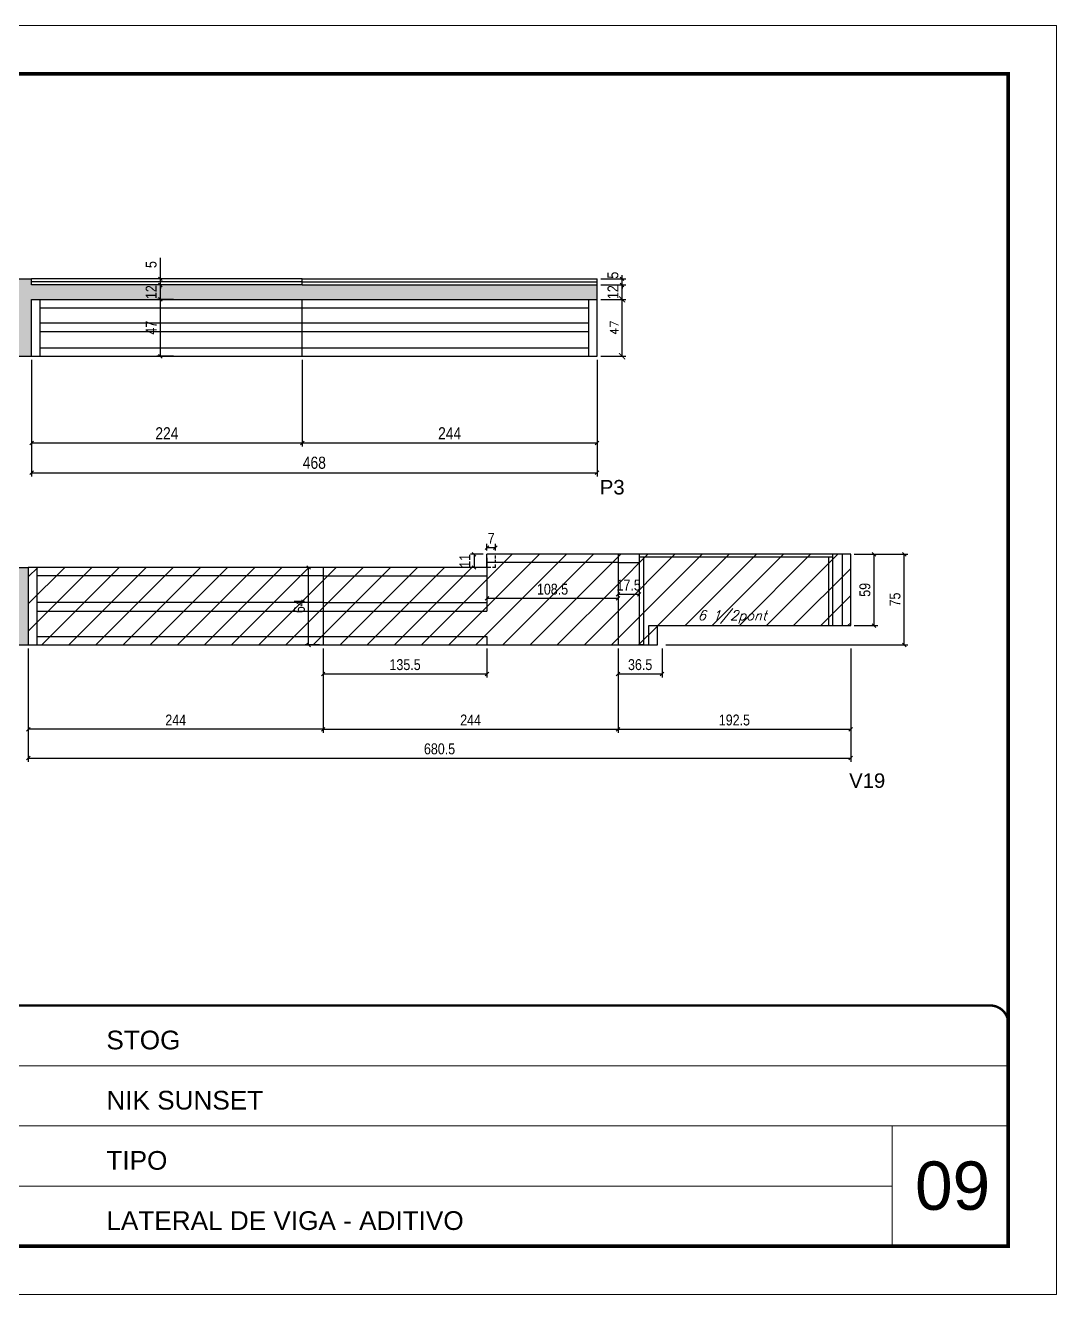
# Model space of a CAD drawing. Extents: x -10448 to -1189, y -11772 to 17235.
# Drawn here: x -9817 to -8963, y 13497 to 14547 of the extents above; entities that cross this region are included whole.
import ezdxf

# ---------------------------------------------------------------- set-up
doc = ezdxf.new("R2010")
doc.units = 0
for name, pattern in [('CONTINUO', [0]), ('DASHED', [0.75, 0.5, -0.25]), ('HIDDEN', [0.375, 0.25, -0.125])]:
    doc.linetypes.add(name, pattern=pattern)
for name, color, linetype in [('5', 5, 'Continuous'), ('COTA', 241, 'Continuous'), ('Painéis', 200, 'Continuous'), ('Reaproveitamento', 251, 'Continuous'), ('SARR_2.2x7', 40, 'Continuous'), ('SARR_3.5x7', 81, 'Continuous'), ('SARR_EDITAR', 141, 'Continuous'), ('texto', 7, 'Continuous')]:
    doc.layers.add(name, color=color, linetype=linetype)
for name, color, linetype, lineweight in [('CARIMBO', 255, 'Continuous', 9), ('Folhas', 255, 'Continuous', 9), ('SARRAFO DE PRESSAO', 251, 'DASHED', 9)]:
    doc.layers.add(name, color=color, linetype=linetype, lineweight=lineweight)
doc.styles.add('ARIAL', font='arial.ttf')
doc.styles.add('COTA TECNICA', font='techl___.ttf', dxfattribs={"height": 10})
doc.styles.add('COTA TECNICA-50', font='techl___.ttf', dxfattribs={"height": 9})
doc.styles.add('Romans', font='romans.shx')
doc.styles.get("Standard").update_dxf_attribs({"font": 'arial.ttf'})
doc.dimstyles.new('COTA PAINEL-50', dxfattribs={"dimtxt": 9, "dimasz": 3, "dimexe": 3, "dimexo": 3, "dimgap": 3, "dimtad": 1, "dimdec": 1, "dimzin": 12, "dimdsep": 46, "dimtxsty": 'COTA TECNICA-50', "dimblk1": 'OBLIQUE', "dimblk2": 'OBLIQUE', "dimsah": 1, "dimcen": 0.9, "dimclrd": 4, "dimclre": 4, "dimclrt": 240, "dimadec": 1, "dimazin": 3, "dimtfac": 1, "dimtdec": 1, "dimtmove": 0, "dimatfit": 3, "dimfxl": 1, "dimtolj": 1, "dimtzin": 12, "dimarcsym": 0})
doc.dimstyles.new('Cota Paínel', dxfattribs={"dimtxt": 7, "dimasz": 5, "dimexe": 3, "dimexo": 3, "dimgap": 3, "dimtad": 1, "dimdec": 1, "dimzin": 12, "dimdsep": 46, "dimtxsty": 'Romans', "dimblk": 'ARCHTICK', "dimcen": 0, "dimclrd": 4, "dimclre": 4, "dimclrt": 1, "dimadec": 1, "dimazin": 3, "dimtfac": 1, "dimtdec": 1, "dimtmove": 0, "dimatfit": 3, "dimldrblk": 'OBLIQUE', "dimfxl": 1, "dimtolj": 1, "dimtzin": 12, "dimarcsym": 0})
doc.dimstyles.new('PAINEL', dxfattribs={"dimtxt": 10, "dimasz": 3, "dimexe": 3, "dimexo": 3, "dimgap": 3, "dimtad": 1, "dimdec": 1, "dimzin": 12, "dimdsep": 46, "dimtxsty": 'COTA TECNICA', "dimblk1": 'OBLIQUE', "dimblk2": 'OBLIQUE', "dimsah": 1, "dimcen": 0.9, "dimclrd": 4, "dimclre": 4, "dimclrt": 240, "dimadec": 1, "dimazin": 3, "dimtfac": 1, "dimtdec": 1, "dimtmove": 0, "dimatfit": 3, "dimfxl": 1, "dimtolj": 1, "dimtzin": 12, "dimarcsym": 0})
pattern_1 = [(45, (-139469.283, -9260.478), (-11.2253202, 11.2253202), [])]

# ---------------------------------------------------------------- blocks, each defined once
blk = doc.blocks.new('9999999999')
at = {"color": 30, "linetype": 'CONTINUO'}
for p, q in [((98564.6, 34379.6), (99584, 34379.6)), ((98564.6, 34329.8), (99488, 34329.8)), ((99584, 34329.8), (99488, 34329.8)), ((99488, 34329.8), (99488, 34230.2)), ((98564.6, 34280), (99488, 34280))]:
    blk.add_line(p, q, dxfattribs=at)
at = {"color": 30, "linetype": 'CONTINUO', "const_width": 2}
blk.add_lwpolyline([(99584, 34230.2), (99584, 34414.4, 0.414214), (99569, 34429.4), (98229, 34429.4, 0.414214), (98214, 34414.4), (98214, 34245.2, 0.414214), (98229, 34230.2), (99584, 34230.2)], format="xyb", dxfattribs=at)
at = {"layer": 'Folhas'}
blk.add_lwpolyline([(98139, 34190.2), (99624, 34190.2), (99624, 35240.2), (98139, 35240.2)], close=True, dxfattribs=at)
at = {"layer": 'Folhas', "color": 30, "const_width": 3}
blk.add_lwpolyline([(98214, 34230.2), (99584, 34230.2), (99584, 35200.2), (98214, 35200.2)], close=True, dxfattribs=at)
at = {"color": 7, "linetype": 'Continuous', "ltscale": 5, "style": 'ARIAL'}
for s, height, p in [('STOG', 15.48, (98837.7, 34393.1)), ('NIK SUNSET', 15.48, (98837.7, 34343.3)), ('TIPO', 15.48, (98837.7, 34293.5)), ('LATERAL DE VIGA - ADITIVO', 15.483, (98837.7, 34243.7))]:
    blk.add_text(s, height=height, dxfattribs=at).set_placement(p)
blk = doc.blocks.new('_Oblique')
at = {"color": 0, "linetype": 'ByBlock', "lineweight": -2}
blk.add_line((-0.5, -0.5), (0.5, 0.5), dxfattribs=at)
blk = doc.blocks.new('*D147')
at = {"layer": 'COTA', "color": 4, "linetype": 'ByBlock', "lineweight": -2, "transparency": 16777216}
for p, q in [((-9811.5, 14270.4), (-9811.5, 14198.6)), ((-9587.5, 14270.4), (-9587.5, 14198.6)), ((-9811.5, 14201.6), (-9587.5, 14201.6))]:
    blk.add_line(p, q, dxfattribs=at)
at = {"layer": 'Defpoints', "color": 0, "linetype": 'ByBlock', "transparency": 16777216}
for p in [(-9811.5, 14273.4), (-9587.5, 14273.4), (-9587.5, 14201.6)]:
    blk.add_point(p, dxfattribs=at)
at = {"layer": 'COTA', "color": 4, "linetype": 'ByBlock', "lineweight": -2, "transparency": 16777216, "xscale": 3, "yscale": 3, "zscale": 3, "rotation": 180}
blk.add_blockref('_Oblique', (-9811.5, 14201.6), dxfattribs=at)
at = {"layer": 'COTA', "color": 4, "linetype": 'ByBlock', "lineweight": -2, "transparency": 16777216, "xscale": 3, "yscale": 3, "zscale": 3}
blk.add_blockref('_Oblique', (-9587.5, 14201.6), dxfattribs=at)
at = {"layer": 'COTA', "color": 240, "linetype": 'ByBlock', "transparency": 16777216, "insert": (-9699.5, 14209.6), "char_height": 10, "attachment_point": 5, "style": 'COTA TECNICA'}
blk.add_mtext('\\A1;224', dxfattribs=at)
blk = doc.blocks.new('*D168')
at = {"layer": 'COTA', "color": 4, "linetype": 'ByBlock', "lineweight": -2, "transparency": 16777216}
for p, q in [((-9811.5, 14270.4), (-9811.5, 14174)), ((-9343.5, 14270.4), (-9343.5, 14174)), ((-9811.5, 14177), (-9343.5, 14177))]:
    blk.add_line(p, q, dxfattribs=at)
at = {"layer": 'Defpoints', "color": 0, "linetype": 'ByBlock', "transparency": 16777216}
for p in [(-9811.5, 14273.4), (-9343.5, 14273.4), (-9343.5, 14177)]:
    blk.add_point(p, dxfattribs=at)
at = {"layer": 'COTA', "color": 4, "linetype": 'ByBlock', "lineweight": -2, "transparency": 16777216, "xscale": 3, "yscale": 3, "zscale": 3, "rotation": 180}
blk.add_blockref('_Oblique', (-9811.5, 14177), dxfattribs=at)
at = {"layer": 'COTA', "color": 4, "linetype": 'ByBlock', "lineweight": -2, "transparency": 16777216, "xscale": 3, "yscale": 3, "zscale": 3}
blk.add_blockref('_Oblique', (-9343.5, 14177), dxfattribs=at)
at = {"layer": 'COTA', "color": 240, "linetype": 'ByBlock', "transparency": 16777216, "insert": (-9577.5, 14185.2), "char_height": 10, "attachment_point": 5, "style": 'COTA TECNICA'}
blk.add_mtext('\\A1;468', dxfattribs=at)
blk = doc.blocks.new('*D148')
at = {"layer": 'COTA', "color": 4, "linetype": 'ByBlock', "lineweight": -2, "transparency": 16777216}
for p, q in [((-9587.5, 14270.4), (-9587.5, 14198.6)), ((-9343.5, 14270.4), (-9343.5, 14198.6)), ((-9587.5, 14201.6), (-9343.5, 14201.6))]:
    blk.add_line(p, q, dxfattribs=at)
at = {"layer": 'Defpoints', "color": 0, "linetype": 'ByBlock', "transparency": 16777216}
for p in [(-9587.5, 14273.4), (-9343.5, 14273.4), (-9343.5, 14201.6)]:
    blk.add_point(p, dxfattribs=at)
at = {"layer": 'COTA', "color": 4, "linetype": 'ByBlock', "lineweight": -2, "transparency": 16777216, "xscale": 3, "yscale": 3, "zscale": 3, "rotation": 180}
blk.add_blockref('_Oblique', (-9587.5, 14201.6), dxfattribs=at)
at = {"layer": 'COTA', "color": 4, "linetype": 'ByBlock', "lineweight": -2, "transparency": 16777216, "xscale": 3, "yscale": 3, "zscale": 3}
blk.add_blockref('_Oblique', (-9343.5, 14201.6), dxfattribs=at)
at = {"layer": 'COTA', "color": 240, "linetype": 'ByBlock', "transparency": 16777216, "insert": (-9465.5, 14209.6), "char_height": 10, "attachment_point": 5, "style": 'COTA TECNICA'}
blk.add_mtext('\\A1;244', dxfattribs=at)
blk = doc.blocks.new('_ArchTick')
at = {"color": 0, "linetype": 'ByBlock', "const_width": 0.15}
blk.add_lwpolyline([(-0.5, -0.5), (0.5, 0.5)], dxfattribs=at)
blk = doc.blocks.new('*D149')
at = {"layer": 'COTA', "color": 4, "lineweight": -2, "transparency": 16777216}
for p, q in [((-9340.5, 14320.4), (-9319.8, 14320.4)), ((-9322.8, 14273.4), (-9322.8, 14320.4)), ((-9340.5, 14273.4), (-9319.8, 14273.4))]:
    blk.add_line(p, q, dxfattribs=at)
at = {"layer": 'Defpoints', "color": 0, "transparency": 16777216}
for p in [(-9343.5, 14320.4), (-9322.8, 14320.4), (-9343.5, 14273.4)]:
    blk.add_point(p, dxfattribs=at)
at = {"layer": 'COTA', "color": 4, "lineweight": -2, "transparency": 16777216, "xscale": 5, "yscale": 5, "zscale": 5}
for p, rotation in [((-9322.8, 14320.4), 90), ((-9322.8, 14273.4), 270)]:
    blk.add_blockref('_ArchTick', p, dxfattribs=dict(at, rotation=rotation))
at = {"layer": 'COTA', "color": 1, "transparency": 16777216, "insert": (-9329.3, 14296.9), "char_height": 7, "attachment_point": 5, "rotation": 90, "style": 'Romans'}
blk.add_mtext('\\A1;47', dxfattribs=at)
blk = doc.blocks.new('*D152')
at = {"layer": 'COTA', "color": 4, "linetype": 'ByBlock', "lineweight": -2, "transparency": 16777216}
for p, q in [((-9570.2, 14031.6), (-9570.2, 13961.8)), ((-9326.2, 14031.6), (-9326.2, 13961.8)), ((-9570.2, 13964.8), (-9326.2, 13964.8))]:
    blk.add_line(p, q, dxfattribs=at)
at = {"layer": 'Defpoints', "color": 0, "linetype": 'ByBlock', "transparency": 16777216}
for p in [(-9570.2, 14034.6), (-9326.2, 14034.6), (-9326.2, 13964.8)]:
    blk.add_point(p, dxfattribs=at)
at = {"layer": 'COTA', "color": 4, "linetype": 'ByBlock', "lineweight": -2, "transparency": 16777216, "xscale": 3, "yscale": 3, "zscale": 3, "rotation": 180}
blk.add_blockref('_Oblique', (-9570.2, 13964.8), dxfattribs=at)
at = {"layer": 'COTA', "color": 4, "linetype": 'ByBlock', "lineweight": -2, "transparency": 16777216, "xscale": 3, "yscale": 3, "zscale": 3}
blk.add_blockref('_Oblique', (-9326.2, 13964.8), dxfattribs=at)
at = {"layer": 'COTA', "color": 240, "linetype": 'ByBlock', "transparency": 16777216, "insert": (-9448.2, 13972.4), "char_height": 9, "attachment_point": 5, "style": 'COTA TECNICA-50'}
blk.add_mtext('\\A1;244', dxfattribs=at)
blk = doc.blocks.new('*D153')
at = {"layer": 'COTA', "color": 4, "linetype": 'ByBlock', "lineweight": -2, "transparency": 16777216}
for p, q in [((-9814.2, 14031.6), (-9814.2, 13961.8)), ((-9570.2, 14031.6), (-9570.2, 13961.8)), ((-9570.2, 13964.8), (-9814.2, 13964.8))]:
    blk.add_line(p, q, dxfattribs=at)
at = {"layer": 'Defpoints', "color": 0, "linetype": 'ByBlock', "transparency": 16777216}
for p in [(-9814.2, 14034.6), (-9570.2, 14034.6), (-9814.2, 13964.8)]:
    blk.add_point(p, dxfattribs=at)
at = {"layer": 'COTA', "color": 4, "linetype": 'ByBlock', "lineweight": -2, "transparency": 16777216, "xscale": 3, "yscale": 3, "zscale": 3, "rotation": 180}
blk.add_blockref('_Oblique', (-9814.2, 13964.8), dxfattribs=at)
at = {"layer": 'COTA', "color": 4, "linetype": 'ByBlock', "lineweight": -2, "transparency": 16777216, "xscale": 3, "yscale": 3, "zscale": 3}
blk.add_blockref('_Oblique', (-9570.2, 13964.8), dxfattribs=at)
at = {"layer": 'COTA', "color": 240, "linetype": 'ByBlock', "transparency": 16777216, "insert": (-9692.2, 13972.4), "char_height": 9, "attachment_point": 5, "style": 'COTA TECNICA-50'}
blk.add_mtext('\\A1;244', dxfattribs=at)
blk = doc.blocks.new('*D134')
at = {"layer": 'COTA', "color": 4, "linetype": 'ByBlock', "lineweight": -2, "transparency": 16777216}
for p, q in [((-9814.2, 14031.6), (-9814.2, 13937.9)), ((-9133.7, 14031.6), (-9133.7, 13937.9)), ((-9814.2, 13940.9), (-9133.7, 13940.9))]:
    blk.add_line(p, q, dxfattribs=at)
at = {"layer": 'Defpoints', "color": 0, "linetype": 'ByBlock', "transparency": 16777216}
for p in [(-9814.2, 14034.6), (-9133.7, 14034.6), (-9133.7, 13940.9)]:
    blk.add_point(p, dxfattribs=at)
at = {"layer": 'COTA', "color": 4, "linetype": 'ByBlock', "lineweight": -2, "transparency": 16777216, "xscale": 3, "yscale": 3, "zscale": 3, "rotation": 180}
blk.add_blockref('_Oblique', (-9814.2, 13940.9), dxfattribs=at)
at = {"layer": 'COTA', "color": 4, "linetype": 'ByBlock', "lineweight": -2, "transparency": 16777216, "xscale": 3, "yscale": 3, "zscale": 3}
blk.add_blockref('_Oblique', (-9133.7, 13940.9), dxfattribs=at)
at = {"layer": 'COTA', "color": 240, "linetype": 'ByBlock', "transparency": 16777216, "insert": (-9473.9, 13948.5), "char_height": 9, "attachment_point": 5, "style": 'COTA TECNICA-50'}
blk.add_mtext('\\A1;680.5', dxfattribs=at)
blk = doc.blocks.new('*D154')
at = {"layer": 'COTA', "color": 4, "linetype": 'ByBlock', "lineweight": -2, "transparency": 16777216}
for p, q in [((-9434.7, 14112.6), (-9434.7, 14118.1)), ((-9434.7, 14115.1), (-9427.7, 14115.1)), ((-9427.7, 14112.6), (-9427.7, 14118.1))]:
    blk.add_line(p, q, dxfattribs=at)
at = {"layer": 'Defpoints', "color": 0, "linetype": 'ByBlock', "transparency": 16777216}
for p in [(-9427.7, 14115.1), (-9434.7, 14109.6), (-9427.7, 14109.6)]:
    blk.add_point(p, dxfattribs=at)
at = {"layer": 'COTA', "color": 4, "linetype": 'ByBlock', "lineweight": -2, "transparency": 16777216, "xscale": 3, "yscale": 3, "zscale": 3, "rotation": 180}
blk.add_blockref('_Oblique', (-9434.7, 14115.1), dxfattribs=at)
at = {"layer": 'COTA', "color": 4, "linetype": 'ByBlock', "lineweight": -2, "transparency": 16777216, "xscale": 3, "yscale": 3, "zscale": 3}
blk.add_blockref('_Oblique', (-9427.7, 14115.1), dxfattribs=at)
at = {"layer": 'COTA', "color": 240, "linetype": 'ByBlock', "transparency": 16777216, "insert": (-9431.2, 14122.7), "char_height": 9, "attachment_point": 5, "style": 'COTA TECNICA-50'}
blk.add_mtext('\\A1;7', dxfattribs=at)
blk = doc.blocks.new('*D155')
at = {"layer": 'COTA', "color": 4, "linetype": 'ByBlock', "lineweight": -2, "transparency": 16777216}
for p, q in [((-9326.2, 14099.6), (-9326.2, 14073.4)), ((-9308.7, 14099.6), (-9308.7, 14073.4)), ((-9308.7, 14076.4), (-9326.2, 14076.4))]:
    blk.add_line(p, q, dxfattribs=at)
at = {"layer": 'Defpoints', "color": 0, "linetype": 'ByBlock', "transparency": 16777216}
for p in [(-9326.2, 14102.6), (-9308.7, 14102.6), (-9326.2, 14076.4)]:
    blk.add_point(p, dxfattribs=at)
at = {"layer": 'COTA', "color": 4, "linetype": 'ByBlock', "lineweight": -2, "transparency": 16777216, "xscale": 3, "yscale": 3, "zscale": 3, "rotation": 180}
blk.add_blockref('_Oblique', (-9326.2, 14076.4), dxfattribs=at)
at = {"layer": 'COTA', "color": 4, "linetype": 'ByBlock', "lineweight": -2, "transparency": 16777216, "xscale": 3, "yscale": 3, "zscale": 3}
blk.add_blockref('_Oblique', (-9308.7, 14076.4), dxfattribs=at)
at = {"layer": 'COTA', "color": 240, "linetype": 'ByBlock', "transparency": 16777216, "insert": (-9317.4, 14084), "char_height": 9, "attachment_point": 5, "style": 'COTA TECNICA-50'}
blk.add_mtext('\\A1;17.5', dxfattribs=at)
blk = doc.blocks.new('*D156')
at = {"layer": 'COTA', "color": 4, "linetype": 'ByBlock', "lineweight": -2, "transparency": 16777216}
for p, q in [((-9130.7, 14109.6), (-9086.4, 14109.6)), ((-9089.4, 14034.6), (-9089.4, 14109.6)), ((-9286.7, 14034.6), (-9086.4, 14034.6))]:
    blk.add_line(p, q, dxfattribs=at)
at = {"layer": 'Defpoints', "color": 0, "linetype": 'ByBlock', "transparency": 16777216}
for p in [(-9133.7, 14109.6), (-9089.4, 14109.6), (-9289.7, 14034.6)]:
    blk.add_point(p, dxfattribs=at)
at = {"layer": 'COTA', "color": 4, "linetype": 'ByBlock', "lineweight": -2, "transparency": 16777216, "xscale": 3, "yscale": 3, "zscale": 3}
for p, rotation in [((-9089.4, 14109.6), 90), ((-9089.4, 14034.6), 270)]:
    blk.add_blockref('_Oblique', p, dxfattribs=dict(at, rotation=rotation))
at = {"layer": 'COTA', "color": 240, "linetype": 'ByBlock', "transparency": 16777216, "insert": (-9097, 14072.1), "char_height": 9, "attachment_point": 5, "rotation": 90, "style": 'COTA TECNICA-50'}
blk.add_mtext('\\A1;75', dxfattribs=at)
blk = doc.blocks.new('*D135')
at = {"layer": 'COTA', "color": 4, "linetype": 'ByBlock', "lineweight": -2, "transparency": 16777216}
for p, q in [((-9694, 14320.4), (-9707.9, 14320.4)), ((-9704.9, 14273.4), (-9704.9, 14320.4)), ((-9694, 14273.4), (-9707.9, 14273.4))]:
    blk.add_line(p, q, dxfattribs=at)
at = {"layer": 'Defpoints', "color": 0, "linetype": 'ByBlock', "transparency": 16777216}
for p in [(-9704.9, 14320.4), (-9691, 14320.4), (-9691, 14273.4)]:
    blk.add_point(p, dxfattribs=at)
at = {"layer": 'COTA', "color": 4, "linetype": 'ByBlock', "lineweight": -2, "transparency": 16777216, "xscale": 3, "yscale": 3, "zscale": 3}
for p, rotation in [((-9704.9, 14320.4), 90), ((-9704.9, 14273.4), 270)]:
    blk.add_blockref('_Oblique', p, dxfattribs=dict(at, rotation=rotation))
at = {"layer": 'COTA', "color": 240, "linetype": 'ByBlock', "transparency": 16777216, "insert": (-9712.5, 14296.9), "char_height": 9, "attachment_point": 5, "rotation": 90, "style": 'COTA TECNICA-50'}
blk.add_mtext('\\A1;47', dxfattribs=at)
blk = doc.blocks.new('*D136')
at = {"layer": 'COTA', "color": 4, "linetype": 'ByBlock', "lineweight": -2, "transparency": 16777216}
for p, q in [((-9694, 14332.4), (-9707.9, 14332.4)), ((-9704.9, 14320.4), (-9704.9, 14332.4)), ((-9694, 14320.4), (-9707.9, 14320.4))]:
    blk.add_line(p, q, dxfattribs=at)
at = {"layer": 'Defpoints', "color": 0, "linetype": 'ByBlock', "transparency": 16777216}
for p in [(-9704.9, 14332.4), (-9691, 14332.4), (-9691, 14320.4)]:
    blk.add_point(p, dxfattribs=at)
at = {"layer": 'COTA', "color": 4, "linetype": 'ByBlock', "lineweight": -2, "transparency": 16777216, "xscale": 3, "yscale": 3, "zscale": 3}
for p, rotation in [((-9704.9, 14332.4), 90), ((-9704.9, 14320.4), 270)]:
    blk.add_blockref('_Oblique', p, dxfattribs=dict(at, rotation=rotation))
at = {"layer": 'COTA', "color": 240, "linetype": 'ByBlock', "transparency": 16777216, "insert": (-9712.5, 14326.4), "char_height": 9, "attachment_point": 5, "rotation": 90, "style": 'COTA TECNICA-50'}
blk.add_mtext('\\A1;12', dxfattribs=at)
blk = doc.blocks.new('*D137')
at = {"layer": 'COTA', "color": 4, "linetype": 'ByBlock', "lineweight": -2, "transparency": 16777216}
for p, q in [((-9704.9, 14337.4), (-9704.9, 14354.9)), ((-9704.9, 14332.4), (-9704.9, 14337.4)), ((-9701.9, 14337.4), (-9701.9, 14337.4)), ((-9704.9, 14332.4), (-9704.9, 14329.4)), ((-9701.9, 14332.4), (-9701.9, 14332.4))]:
    blk.add_line(p, q, dxfattribs=at)
at = {"layer": 'Defpoints', "color": 0, "linetype": 'ByBlock', "transparency": 16777216}
for p in [(-9704.9, 14337.4), (-9704.9, 14337.4), (-9704.9, 14332.4)]:
    blk.add_point(p, dxfattribs=at)
at = {"layer": 'COTA', "color": 4, "linetype": 'ByBlock', "lineweight": -2, "transparency": 16777216, "xscale": 3, "yscale": 3, "zscale": 3}
for p, rotation in [((-9704.9, 14337.4), 270), ((-9704.9, 14332.4), 90)]:
    blk.add_blockref('_Oblique', p, dxfattribs=dict(at, rotation=rotation))
at = {"layer": 'COTA', "color": 240, "linetype": 'ByBlock', "transparency": 16777216, "insert": (-9712.5, 14349.2), "char_height": 9, "attachment_point": 5, "rotation": 90, "style": 'COTA TECNICA-50'}
blk.add_mtext('\\A1;5', dxfattribs=at)
blk = doc.blocks.new('*D157')
at = {"layer": 'COTA', "color": 4, "linetype": 'ByBlock', "lineweight": -2, "transparency": 16777216}
for p, q in [((-9573.2, 14098.6), (-9585.2, 14098.6)), ((-9582.2, 14034.6), (-9582.2, 14098.6)), ((-9573.2, 14034.6), (-9585.2, 14034.6))]:
    blk.add_line(p, q, dxfattribs=at)
at = {"layer": 'Defpoints', "color": 0, "linetype": 'ByBlock', "transparency": 16777216}
for p in [(-9582.2, 14098.6), (-9570.2, 14098.6), (-9570.2, 14034.6)]:
    blk.add_point(p, dxfattribs=at)
at = {"layer": 'COTA', "color": 4, "linetype": 'ByBlock', "lineweight": -2, "transparency": 16777216, "xscale": 3, "yscale": 3, "zscale": 3}
for p, rotation in [((-9582.2, 14098.6), 90), ((-9582.2, 14034.6), 270)]:
    blk.add_blockref('_Oblique', p, dxfattribs=dict(at, rotation=rotation))
at = {"layer": 'COTA', "color": 240, "linetype": 'ByBlock', "transparency": 16777216, "insert": (-9589.8, 14066.6), "char_height": 9, "attachment_point": 5, "rotation": 90, "style": 'COTA TECNICA-50'}
blk.add_mtext('\\A1;64', dxfattribs=at)
blk = doc.blocks.new('*D140')
at = {"layer": 'COTA', "color": 4, "linetype": 'ByBlock', "lineweight": -2, "transparency": 16777216}
for p, q in [((-9570.2, 14031.6), (-9570.2, 14007.5)), ((-9434.7, 14031.6), (-9434.7, 14007.5)), ((-9570.2, 14010.5), (-9434.7, 14010.5))]:
    blk.add_line(p, q, dxfattribs=at)
at = {"layer": 'Defpoints', "color": 0, "linetype": 'ByBlock', "transparency": 16777216}
for p in [(-9570.2, 14034.6), (-9434.7, 14034.6), (-9434.7, 14010.5)]:
    blk.add_point(p, dxfattribs=at)
at = {"layer": 'COTA', "color": 4, "linetype": 'ByBlock', "lineweight": -2, "transparency": 16777216, "xscale": 3, "yscale": 3, "zscale": 3, "rotation": 180}
blk.add_blockref('_Oblique', (-9570.2, 14010.5), dxfattribs=at)
at = {"layer": 'COTA', "color": 4, "linetype": 'ByBlock', "lineweight": -2, "transparency": 16777216, "xscale": 3, "yscale": 3, "zscale": 3}
blk.add_blockref('_Oblique', (-9434.7, 14010.5), dxfattribs=at)
at = {"layer": 'COTA', "color": 240, "linetype": 'ByBlock', "transparency": 16777216, "insert": (-9502.4, 14018.2), "char_height": 9, "attachment_point": 5, "style": 'COTA TECNICA-50'}
blk.add_mtext('\\A1;135.5', dxfattribs=at)
blk = doc.blocks.new('*D141')
at = {"layer": 'COTA', "color": 4, "linetype": 'ByBlock', "lineweight": -2, "transparency": 16777216}
for p, q in [((-9326.2, 14031.6), (-9326.2, 13961.8)), ((-9133.7, 14031.6), (-9133.7, 13961.8)), ((-9326.2, 13964.8), (-9133.7, 13964.8))]:
    blk.add_line(p, q, dxfattribs=at)
at = {"layer": 'Defpoints', "color": 0, "linetype": 'ByBlock', "transparency": 16777216}
for p in [(-9326.2, 14034.6), (-9133.7, 14034.6), (-9133.7, 13964.8)]:
    blk.add_point(p, dxfattribs=at)
at = {"layer": 'COTA', "color": 4, "linetype": 'ByBlock', "lineweight": -2, "transparency": 16777216, "xscale": 3, "yscale": 3, "zscale": 3, "rotation": 180}
blk.add_blockref('_Oblique', (-9326.2, 13964.8), dxfattribs=at)
at = {"layer": 'COTA', "color": 4, "linetype": 'ByBlock', "lineweight": -2, "transparency": 16777216, "xscale": 3, "yscale": 3, "zscale": 3}
blk.add_blockref('_Oblique', (-9133.7, 13964.8), dxfattribs=at)
at = {"layer": 'COTA', "color": 240, "linetype": 'ByBlock', "transparency": 16777216, "insert": (-9229.9, 13972.4), "char_height": 9, "attachment_point": 5, "style": 'COTA TECNICA-50'}
blk.add_mtext('\\A1;192.5', dxfattribs=at)
blk = doc.blocks.new('*D159')
at = {"layer": 'COTA', "color": 4, "linetype": 'ByBlock', "lineweight": -2, "transparency": 16777216}
for p, q in [((-9130.7, 14109.6), (-9111.3, 14109.6)), ((-9114.3, 14050.6), (-9114.3, 14109.6)), ((-9130.7, 14050.6), (-9111.3, 14050.6))]:
    blk.add_line(p, q, dxfattribs=at)
at = {"layer": 'Defpoints', "color": 0, "linetype": 'ByBlock', "transparency": 16777216}
for p in [(-9133.7, 14109.6), (-9114.3, 14109.6), (-9133.7, 14050.6)]:
    blk.add_point(p, dxfattribs=at)
at = {"layer": 'COTA', "color": 4, "linetype": 'ByBlock', "lineweight": -2, "transparency": 16777216, "xscale": 3, "yscale": 3, "zscale": 3}
for p, rotation in [((-9114.3, 14109.6), 90), ((-9114.3, 14050.6), 270)]:
    blk.add_blockref('_Oblique', p, dxfattribs=dict(at, rotation=rotation))
at = {"layer": 'COTA', "color": 240, "linetype": 'ByBlock', "transparency": 16777216, "insert": (-9121.9, 14080.1), "char_height": 9, "attachment_point": 5, "rotation": 90, "style": 'COTA TECNICA-50'}
blk.add_mtext('\\A1;59', dxfattribs=at)
blk = doc.blocks.new('*D142')
at = {"layer": 'COTA', "color": 4, "linetype": 'ByBlock', "lineweight": -2, "transparency": 16777216}
for p, q in [((-9326.2, 14031.6), (-9326.2, 14007.5)), ((-9289.7, 14031.6), (-9289.7, 14007.5)), ((-9326.2, 14010.5), (-9289.7, 14010.5))]:
    blk.add_line(p, q, dxfattribs=at)
at = {"layer": 'Defpoints', "color": 0, "linetype": 'ByBlock', "transparency": 16777216}
for p in [(-9326.2, 14034.6), (-9289.7, 14034.6), (-9289.7, 14010.5)]:
    blk.add_point(p, dxfattribs=at)
at = {"layer": 'COTA', "color": 4, "linetype": 'ByBlock', "lineweight": -2, "transparency": 16777216, "xscale": 3, "yscale": 3, "zscale": 3, "rotation": 180}
blk.add_blockref('_Oblique', (-9326.2, 14010.5), dxfattribs=at)
at = {"layer": 'COTA', "color": 4, "linetype": 'ByBlock', "lineweight": -2, "transparency": 16777216, "xscale": 3, "yscale": 3, "zscale": 3}
blk.add_blockref('_Oblique', (-9289.7, 14010.5), dxfattribs=at)
at = {"layer": 'COTA', "color": 240, "linetype": 'ByBlock', "transparency": 16777216, "insert": (-9307.9, 14018.2), "char_height": 9, "attachment_point": 5, "style": 'COTA TECNICA-50'}
blk.add_mtext('\\A1;36.5', dxfattribs=at)
blk = doc.blocks.new('*D160')
at = {"layer": 'COTA', "color": 4, "linetype": 'ByBlock', "lineweight": -2, "transparency": 16777216}
for p, q in [((-9437.7, 14109.6), (-9448.3, 14109.6)), ((-9445.3, 14109.6), (-9445.3, 14098.6)), ((-9437.7, 14098.6), (-9448.3, 14098.6))]:
    blk.add_line(p, q, dxfattribs=at)
at = {"layer": 'Defpoints', "color": 0, "linetype": 'ByBlock', "transparency": 16777216}
for p in [(-9434.7, 14109.6), (-9445.3, 14098.6), (-9434.7, 14098.6)]:
    blk.add_point(p, dxfattribs=at)
at = {"layer": 'COTA', "color": 4, "linetype": 'ByBlock', "lineweight": -2, "transparency": 16777216, "xscale": 3, "yscale": 3, "zscale": 3}
for p, rotation in [((-9445.3, 14109.6), 90), ((-9445.3, 14098.6), 270)]:
    blk.add_blockref('_Oblique', p, dxfattribs=dict(at, rotation=rotation))
at = {"layer": 'COTA', "color": 240, "linetype": 'ByBlock', "transparency": 16777216, "insert": (-9452.9, 14104.1), "char_height": 9, "attachment_point": 5, "rotation": 90, "style": 'COTA TECNICA-50'}
blk.add_mtext('\\A1;11', dxfattribs=at)
blk = doc.blocks.new('*D161')
at = {"layer": 'COTA', "color": 4, "linetype": 'ByBlock', "lineweight": -2, "transparency": 16777216}
for p, q in [((-9434.7, 14106.6), (-9434.7, 14070)), ((-9326.2, 14106.6), (-9326.2, 14070)), ((-9326.2, 14073), (-9434.7, 14073))]:
    blk.add_line(p, q, dxfattribs=at)
at = {"layer": 'Defpoints', "color": 0, "linetype": 'ByBlock', "transparency": 16777216}
for p in [(-9434.7, 14109.6), (-9326.2, 14109.6), (-9434.7, 14073)]:
    blk.add_point(p, dxfattribs=at)
at = {"layer": 'COTA', "color": 4, "linetype": 'ByBlock', "lineweight": -2, "transparency": 16777216, "xscale": 3, "yscale": 3, "zscale": 3, "rotation": 180}
blk.add_blockref('_Oblique', (-9434.7, 14073), dxfattribs=at)
at = {"layer": 'COTA', "color": 4, "linetype": 'ByBlock', "lineweight": -2, "transparency": 16777216, "xscale": 3, "yscale": 3, "zscale": 3}
blk.add_blockref('_Oblique', (-9326.2, 14073), dxfattribs=at)
at = {"layer": 'COTA', "color": 240, "linetype": 'ByBlock', "transparency": 16777216, "insert": (-9380.4, 14080.6), "char_height": 9, "attachment_point": 5, "style": 'COTA TECNICA-50'}
blk.add_mtext('\\A1;108.5', dxfattribs=at)
blk = doc.blocks.new('*D162')
at = {"layer": 'COTA', "color": 4, "linetype": 'ByBlock', "lineweight": -2, "transparency": 16777216}
for p, q in [((-9340.5, 14332.4), (-9319.8, 14332.4)), ((-9322.8, 14320.4), (-9322.8, 14332.4)), ((-9340.5, 14320.4), (-9319.8, 14320.4))]:
    blk.add_line(p, q, dxfattribs=at)
at = {"layer": 'Defpoints', "color": 0, "linetype": 'ByBlock', "transparency": 16777216}
for p in [(-9343.5, 14332.4), (-9322.8, 14332.4), (-9343.5, 14320.4)]:
    blk.add_point(p, dxfattribs=at)
at = {"layer": 'COTA', "color": 4, "linetype": 'ByBlock', "lineweight": -2, "transparency": 16777216, "xscale": 3, "yscale": 3, "zscale": 3}
for p, rotation in [((-9322.8, 14332.4), 90), ((-9322.8, 14320.4), 270)]:
    blk.add_blockref('_Oblique', p, dxfattribs=dict(at, rotation=rotation))
at = {"layer": 'COTA', "color": 240, "linetype": 'ByBlock', "transparency": 16777216, "insert": (-9330.4, 14326.4), "char_height": 9, "attachment_point": 5, "rotation": 90, "style": 'COTA TECNICA-50'}
blk.add_mtext('\\A1;12', dxfattribs=at)
blk = doc.blocks.new('*D163')
at = {"layer": 'COTA', "color": 4, "linetype": 'ByBlock', "lineweight": -2, "transparency": 16777216}
for p, q in [((-9340.5, 14337.4), (-9319.8, 14337.4)), ((-9322.8, 14337.4), (-9322.8, 14340.4)), ((-9322.8, 14332.4), (-9322.8, 14337.4)), ((-9340.5, 14332.4), (-9319.8, 14332.4)), ((-9322.8, 14332.4), (-9322.8, 14329.4))]:
    blk.add_line(p, q, dxfattribs=at)
at = {"layer": 'Defpoints', "color": 0, "linetype": 'ByBlock', "transparency": 16777216}
for p in [(-9343.5, 14337.4), (-9322.8, 14337.4), (-9343.5, 14332.4)]:
    blk.add_point(p, dxfattribs=at)
at = {"layer": 'COTA', "color": 4, "linetype": 'ByBlock', "lineweight": -2, "transparency": 16777216, "xscale": 3, "yscale": 3, "zscale": 3}
for p, rotation in [((-9322.8, 14337.4), 270), ((-9322.8, 14332.4), 90)]:
    blk.add_blockref('_Oblique', p, dxfattribs=dict(at, rotation=rotation))
at = {"layer": 'COTA', "color": 240, "linetype": 'ByBlock', "transparency": 16777216, "insert": (-9330.4, 14340.4), "char_height": 9, "attachment_point": 5, "rotation": 90, "style": 'COTA TECNICA-50'}
blk.add_mtext('\\A1;5', dxfattribs=at)

msp = doc.modelspace()

# ---------------------------------------------------------------- hatches: boundary and pattern name
at = {"layer": 'COTA', "linetype": 'ByBlock'}
h = msp.add_hatch(dxfattribs=at)
h.set_pattern_fill('AR-CONC', color=256, scale=0.03)
h.set_pattern_definition([(50, (-139469.2827, -9260.478), (5.46554007, -0.47817257), [0.5715, -6.2865]), (355, (-139469.2827, -9260.478), (-1.05730264, 5.73170536), [0.4572, -5.02921753]), (100.4514447, (-139468.827, -9260.518), (4.40823741, 5.25353256), [0.48570026, -5.34270734]), (46.1842, (-139469.283, -9258.954), (8.13237123, -1.26126984), [0.85725, -9.42975]), (96.6355576, (-139468.605, -9259.059), (7.122124, 7.42278374), [0.7285507, -8.01406824]), (351.184151, (-139469.283, -9258.954), (7.122124, 7.42278374), [0.685799, -7.54379196]), (21, (-139468.5207, -9259.335), (4.54843174, -3.06795595), [0.5715, -6.2865]), (326, (-139468.5207, -9259.335), (1.85406085, 5.52563898), [0.4572, -5.0292]), (71.451445, (-139468.1417, -9259.591), (6.40249258, 2.45768307), [0.48570026, -5.34269813]), (37.5, (-139469.2827, -9260.4782), (0.092658098, 2.536651166), [0, -4.96824, 0, -5.1054, 0, -5.04825]), (7.5, (-139469.2827, -9260.4782), (2.004589875, 3.005417245), [0, -2.91084, 0, -4.85394, 0, -1.92405]), (327.5, (-139470.982, -9260.4782), (4.067717855, -0.17186232), [0, -1.905, 0, -5.9436, 0, -7.8867]), (317.5, (-139471.744, -9260.478), (4.44387544, 0.76279473), [0, -2.4765, 0, -3.94716, 0, -5.6007])])
h.paths.add_polyline_path([(-9839.89, 14273.42), (-9811.45, 14273.42), (-9811.45, 14320.42), (-9587.45, 14320.42), (-9343.45, 14320.42), (-9343.45, 14332.42), (-9587.45, 14332.42), (-9811.45, 14332.42), (-9811.45, 14337.42), (-9839.89, 14337.42), (-9839.89, 14332.42), (-10083.89, 14332.42), (-10307.89, 14332.42), (-10307.89, 14320.42), (-10083.89, 14320.42), (-9839.89, 14320.42)])
h = msp.add_hatch(dxfattribs=at)
h.set_pattern_fill('AR-CONC', color=256, scale=0.03)
h.set_pattern_definition([(50, (-142652.7827, -18449.079), (5.46554007, -0.47817257), [0.5715, -6.2865]), (355, (-142652.7827, -18449.079), (-1.05730264, 5.73170536), [0.4572, -5.02921753]), (100.4514447, (-142652.327, -18449.119), (4.40823741, 5.25353256), [0.48570026, -5.34270734]), (46.1842, (-142652.783, -18447.555), (8.13237123, -1.26126984), [0.85725, -9.42975]), (96.6355576, (-142652.105, -18447.66), (7.122124, 7.42278374), [0.7285507, -8.01406824]), (351.184151, (-142652.783, -18447.555), (7.122124, 7.42278374), [0.685799, -7.54379196]), (21, (-142652.0207, -18447.936), (4.54843174, -3.06795595), [0.5715, -6.2865]), (326, (-142652.0207, -18447.936), (1.85406085, 5.52563898), [0.4572, -5.0292]), (71.451445, (-142651.6417, -18448.1917), (6.40249258, 2.45768307), [0.48570026, -5.34269813]), (37.5, (-142652.7827, -18449.079), (0.092658098, 2.536651166), [0, -4.96824, 0, -5.1054, 0, -5.04825]), (7.5, (-142652.7827, -18449.079), (2.004589875, 3.005417245), [0, -2.91084, 0, -4.85394, 0, -1.92405]), (327.5, (-142654.482, -18449.079), (4.067717855, -0.17186232), [0, -1.905, 0, -5.9436, 0, -7.8867]), (317.5, (-142655.244, -18449.079), (4.44387544, 0.76279473), [0, -2.4765, 0, -3.94716, 0, -5.6007])])
h.paths.add_polyline_path([(-9814.16, 14098.6), (-9839.89, 14098.6), (-9839.89, 14093.6), (-10307.89, 14093.6), (-10307.89, 14081.6), (-9839.89, 14081.6), (-9839.89, 14034.6), (-9814.16, 14034.6)])
at = {"layer": 'Reaproveitamento', "linetype": 'ByBlock'}
h = msp.add_hatch(dxfattribs=at)
h.set_pattern_fill('ANSI31', color=256, scale=5)
h.set_pattern_definition(pattern_1)
h.paths.add_polyline_path([(-9570.16, 14098.6), (-9570.16, 14034.6), (-9326.16, 14034.6), (-9326.16, 14109.6), (-9434.66, 14109.6), (-9434.66, 14098.6)])
h = msp.add_hatch(dxfattribs=at)
h.set_pattern_fill('ANSI31', color=256, scale=5)
h.set_pattern_definition(pattern_1)
h.paths.add_polyline_path([(-9133.66, 14050.6), (-9133.66, 14109.6), (-9326.16, 14109.6), (-9326.16, 14034.6), (-9293.66, 14034.6), (-9293.66, 14050.6)])
h = msp.add_hatch(dxfattribs=at)
h.set_pattern_fill('ANSI31', color=256, scale=5)
h.set_pattern_definition(pattern_1)
h.paths.add_polyline_path([(-9570.16, 14034.6), (-9570.16, 14098.6), (-9814.16, 14098.6), (-9814.16, 14034.6)])

# ---------------------------------------------------------------- linework, layer by layer
at = {"layer": 'COTA', "linetype": 'ByBlock'}
for p, q in [((-9839.89, 14337.42), (-9811.45, 14337.42)), ((-9839.89, 14273.42), (-9811.45, 14273.42)), ((-9839.89, 14098.6), (-9814.16, 14098.6)), ((-9839.89, 14034.6), (-9814.16, 14034.6))]:
    msp.add_line(p, q, dxfattribs=at)
at = {"layer": 'Painéis', "linetype": 'Continuous'}
for p, q in [((-9811.45, 14332.42), (-9811.45, 14337.42)), ((-9587.45, 14332.42), (-9587.45, 14337.42)), ((-9587.45, 14332.42), (-9587.45, 14337.42)), ((-9343.45, 14332.42), (-9343.45, 14337.42)), ((-9434.66, 14098.6), (-9434.66, 14109.6)), ((-9133.66, 14109.6), (-9434.66, 14109.6)), ((-9326.16, 14109.6), (-9326.16, 14034.6)), ((-9133.66, 14050.6), (-9133.66, 14109.6)), ((-9434.66, 14098.6), (-9814.16, 14098.6)), ((-9814.16, 14098.6), (-9814.16, 14034.6)), ((-9570.16, 14098.6), (-9570.16, 14034.6)), ((-9293.66, 14050.6), (-9133.66, 14050.6)), ((-9293.66, 14034.6), (-9293.66, 14050.6)), ((-9814.16, 14034.6), (-9293.66, 14034.6))]:
    msp.add_line(p, q, dxfattribs=at)
at = {"layer": 'Painéis', "linetype": 'ByBlock'}
for p, q in [((-9343.45, 14320.42), (-9343.45, 14332.42)), ((-9811.45, 14320.42), (-9587.45, 14320.42)), ((-9811.45, 14273.42), (-9811.45, 14320.42)), ((-9587.45, 14273.42), (-9587.45, 14320.42)), ((-9587.45, 14320.42), (-9343.45, 14320.42)), ((-9587.45, 14273.42), (-9587.45, 14320.42)), ((-9343.45, 14273.42), (-9343.45, 14320.42)), ((-9811.45, 14273.42), (-9587.45, 14273.42)), ((-9587.45, 14273.42), (-9343.45, 14273.42))]:
    msp.add_line(p, q, dxfattribs=at)
at = {"layer": 'Painéis', "linetype": 'Continuous'}
for points in [[(-9587.45, 14337.42), (-9811.45, 14337.42)], [(-9587.45, 14337.42), (-9343.45, 14337.42)], [(-9587.45, 14332.42), (-9811.45, 14332.42)], [(-9587.45, 14332.42), (-9343.45, 14332.42)]]:
    msp.add_lwpolyline(points, dxfattribs=at)
at = {"layer": 'SARR_2.2x7', "linetype": 'Continuous'}
for p, q in [((-9804.45, 14273.42), (-9804.45, 14320.42)), ((-9804.45, 14313.42), (-9587.45, 14313.42)), ((-9587.45, 14313.42), (-9350.45, 14313.42)), ((-9350.45, 14273.42), (-9350.45, 14320.42)), ((-9804.45, 14300.92), (-9587.45, 14300.92)), ((-9804.45, 14293.92), (-9587.45, 14293.92)), ((-9587.45, 14300.92), (-9350.45, 14300.92)), ((-9587.45, 14293.92), (-9350.45, 14293.92)), ((-9804.45, 14280.42), (-9587.45, 14280.42)), ((-9587.45, 14280.42), (-9350.45, 14280.42)), ((-9326.16, 14102.6), (-9434.66, 14102.6)), ((-9326.16, 14102.6), (-9308.66, 14102.6)), ((-9308.66, 14107.4), (-9148.66, 14107.4)), ((-9140.66, 14109.6), (-9140.66, 14050.6)), ((-9807.16, 14098.6), (-9807.16, 14034.6)), ((-9570.16, 14091.6), (-9434.66, 14091.6)), ((-9434.66, 14098.6), (-9434.66, 14091.6)), ((-9570.16, 14069.6), (-9434.66, 14069.6)), ((-9570.16, 14062.6), (-9434.66, 14062.6)), ((-9434.66, 14069.6), (-9434.66, 14062.6)), ((-9300.66, 14050.6), (-9293.66, 14050.6)), ((-9300.66, 14034.6), (-9300.66, 14050.6)), ((-9570.16, 14041.6), (-9434.66, 14041.6)), ((-9434.66, 14041.6), (-9434.66, 14034.6))]:
    msp.add_line(p, q, dxfattribs=at)
at = {"layer": 'SARR_2.2x7', "linetype": 'HIDDEN', "ltscale": 10}
for q in [(-9427.66, 14109.6), (-9434.66, 14098.6)]:
    msp.add_line((-9427.66, 14098.6), q, dxfattribs=at)
at = {"layer": 'SARR_2.2x7', "linetype": 'Continuous'}
for points in [[(-9570.16, 14091.6), (-9807.16, 14091.6)], [(-9570.16, 14069.6), (-9807.16, 14069.6)], [(-9807.16, 14062.6), (-9570.16, 14062.6)], [(-9807.16, 14041.6), (-9570.16, 14041.6)]]:
    msp.add_lwpolyline(points, dxfattribs=at)
at = {"layer": 'SARR_3.5x7'}
for p, q in [((-9308.66, 14109.6), (-9308.66, 14034.6)), ((-9305.16, 14107.4), (-9305.16, 14034.6)), ((-9152.16, 14107.4), (-9152.16, 14050.6)), ((-9148.66, 14109.6), (-9148.66, 14050.6)), ((-9152.16, 14050.6), (-9148.66, 14050.6)), ((-9305.16, 14034.6), (-9308.66, 14034.6))]:
    msp.add_line(p, q, dxfattribs=at)
at = {"layer": 'SARR_EDITAR', "linetype": 'Continuous'}
for points in [[(-9587.45, 14334.92), (-9811.45, 14334.92)], [(-9587.45, 14334.92), (-9343.45, 14334.92)]]:
    msp.add_lwpolyline(points, dxfattribs=at)

# ---------------------------------------------------------------- block references
at = {"layer": 'SARRAFO DE PRESSAO', "color": 6, "linetype": 'ByBlock'}
msp.add_blockref('9999999999', (-108587.26, -20693.13), dxfattribs=at)

# ---------------------------------------------------------------- texts
at = {"layer": '5', "linetype": 'Continuous'}
for s, p in [('P3', (-9341.26, 14159.02)), ('V19', (-9134.93, 13916.28))]:
    msp.add_text(s, height=12, rotation=0.00004, dxfattribs=at).set_placement(p)
at = {"layer": 'CARIMBO', "style": 'ARIAL'}
msp.add_text('09', height=40, dxfattribs=at).set_placement((-9080.42, 13567.22))
at = {"layer": 'texto', "color": 2, "insert": (-9231.8, 14057.7), "char_height": 8, "attachment_point": 5, "style": 'Romans'}
msp.add_mtext('{\\Q19;\\C256;6 1/2pont}', dxfattribs=at)

# ---------------------------------------------------------------- dimensions: what is measured, and where the dimension line sits
at = {"layer": 'COTA', "linetype": 'ByBlock'}
for base, p1, p2, picture, middle in [((-9704.94, 14337.42), (-9704.94, 14332.42), (-9704.94, 14337.42), '*D137', (-9712.54, 14349.16)), ((-9704.94, 14320.42), (-9691.01, 14273.42), (-9691.01, 14320.42), '*D135', (-9712.5, 14296.92)), ((-9445.34, 14098.6), (-9434.66, 14109.6), (-9434.66, 14098.6), '*D160', (-9452.89, 14104.1)), ((-9089.43, 14109.6), (-9289.66, 14034.6), (-9133.66, 14109.6), '*D156', (-9097.03, 14072.1)), ((-9114.27, 14109.6), (-9133.66, 14050.6), (-9133.66, 14109.6), '*D159', (-9121.89, 14080.1)), ((-9582.24, 14098.6), (-9570.16, 14034.6), (-9570.16, 14098.6), '*D157', (-9589.83, 14066.6))]:
    dim = msp.add_linear_dim(base=base, p1=p1, p2=p2, angle=90, dimstyle='COTA PAINEL-50', dxfattribs=at)
    dim.commit()
    dim.dimension.update_dxf_attribs({"geometry": picture, "text_midpoint": middle})
for base, p1, p2, picture, middle in [((-9322.82, 14337.42), (-9343.45, 14332.42), (-9343.45, 14337.42), '*D163', (-9322.82, 14340.42)), ((-9704.94, 14332.42), (-9691.01, 14320.42), (-9690.96, 14332.42), '*D136', (-9704.94, 14326.42))]:
    dim = msp.add_linear_dim(base=base, p1=p1, p2=p2, angle=90, dimstyle='COTA PAINEL-50', override={"dimtmove": 1}, dxfattribs=at)
    dim.commit()
    dim.dimension.update_dxf_attribs({"geometry": picture, "text_midpoint": middle, "dimtype": 160})
dim = msp.add_linear_dim(base=(-9322.82, 14332.42), p1=(-9343.45, 14320.42), p2=(-9343.45, 14332.42), angle=90, dimstyle='COTA PAINEL-50', dxfattribs=at)
dim.commit()
dim.dimension.update_dxf_attribs({"geometry": '*D162', "text_midpoint": (-9322.82, 14326.42), "dimtype": 160})
at = {"layer": 'COTA'}
dim = msp.add_linear_dim(base=(-9322.82, 14320.42), p1=(-9343.45, 14273.42), p2=(-9343.45, 14320.42), angle=90, dimstyle='Cota Paínel', dxfattribs=at)
dim.commit()
dim.dimension.update_dxf_attribs({"geometry": '*D149', "text_midpoint": (-9329.32, 14296.92)})
at = {"layer": 'COTA', "linetype": 'ByBlock'}
for base, p1, p2, dimstyle, picture, middle in [((-9587.45, 14201.57), (-9811.45, 14273.42), (-9587.45, 14273.42), 'PAINEL', '*D147', (-9699.45, 14209.65)), ((-9343.45, 14177.03), (-9811.45, 14273.42), (-9343.45, 14273.42), 'PAINEL', '*D168', (-9577.45, 14185.15)), ((-9434.66, 14010.48), (-9570.16, 14034.6), (-9434.66, 14034.6), 'COTA PAINEL-50', '*D140', (-9502.41, 14018.18)), ((-9133.66, 13964.81), (-9326.16, 14034.6), (-9133.66, 14034.6), 'COTA PAINEL-50', '*D141', (-9229.91, 13972.43)), ((-9289.66, 14010.48), (-9326.16, 14034.6), (-9289.66, 14034.6), 'COTA PAINEL-50', '*D142', (-9307.91, 14018.18))]:
    dim = msp.add_linear_dim(base=base, p1=p1, p2=p2, dimstyle=dimstyle, dxfattribs=at)
    dim.commit()
    dim.dimension.update_dxf_attribs({"geometry": picture, "text_midpoint": middle})
for base, p1, p2, dimstyle, override, picture, middle in [((-9343.45, 14201.57), (-9587.45, 14273.42), (-9343.45, 14273.42), 'PAINEL', {"dimtmove": 1}, '*D148', (-9465.45, 14209.65)), ((-9133.66, 13940.89), (-9814.16, 14034.6), (-9133.66, 14034.6), 'COTA PAINEL-50', {"dimarcsym": 1}, '*D134', (-9473.91, 13948.5)), ((-9326.16, 13964.81), (-9570.16, 14034.6), (-9326.16, 14034.6), 'COTA PAINEL-50', {"dimarcsym": 1}, '*D152', (-9448.16, 13972.37))]:
    dim = msp.add_linear_dim(base=base, p1=p1, p2=p2, dimstyle=dimstyle, override=override, dxfattribs=at)
    dim.commit()
    dim.dimension.update_dxf_attribs({"geometry": picture, "text_midpoint": middle})
for base, p1, p2, picture, middle in [((-9427.66, 14115.11), (-9434.66, 14109.6), (-9427.66, 14109.6), '*D154', (-9431.16, 14115.11)), ((-9434.66, 14073.02), (-9326.16, 14109.6), (-9434.66, 14109.6), '*D161', (-9380.41, 14073.02)), ((-9326.16, 14076.44), (-9308.66, 14102.6), (-9326.16, 14102.6), '*D155', (-9317.41, 14076.44))]:
    dim = msp.add_linear_dim(base=base, p1=p1, p2=p2, dimstyle='COTA PAINEL-50', dxfattribs=at)
    dim.commit()
    dim.dimension.update_dxf_attribs({"geometry": picture, "text_midpoint": middle, "dimtype": 160})
dim = msp.add_linear_dim(base=(-9814.16, 13964.81), p1=(-9570.16, 14034.6), p2=(-9814.16, 14034.6), dimstyle='COTA PAINEL-50', override={"dimarcsym": 1}, dxfattribs=at)
dim.commit()
dim.dimension.update_dxf_attribs({"geometry": '*D153', "text_midpoint": (-9692.16, 13964.81), "dimtype": 160})

doc.saveas('drawing.dxf')
